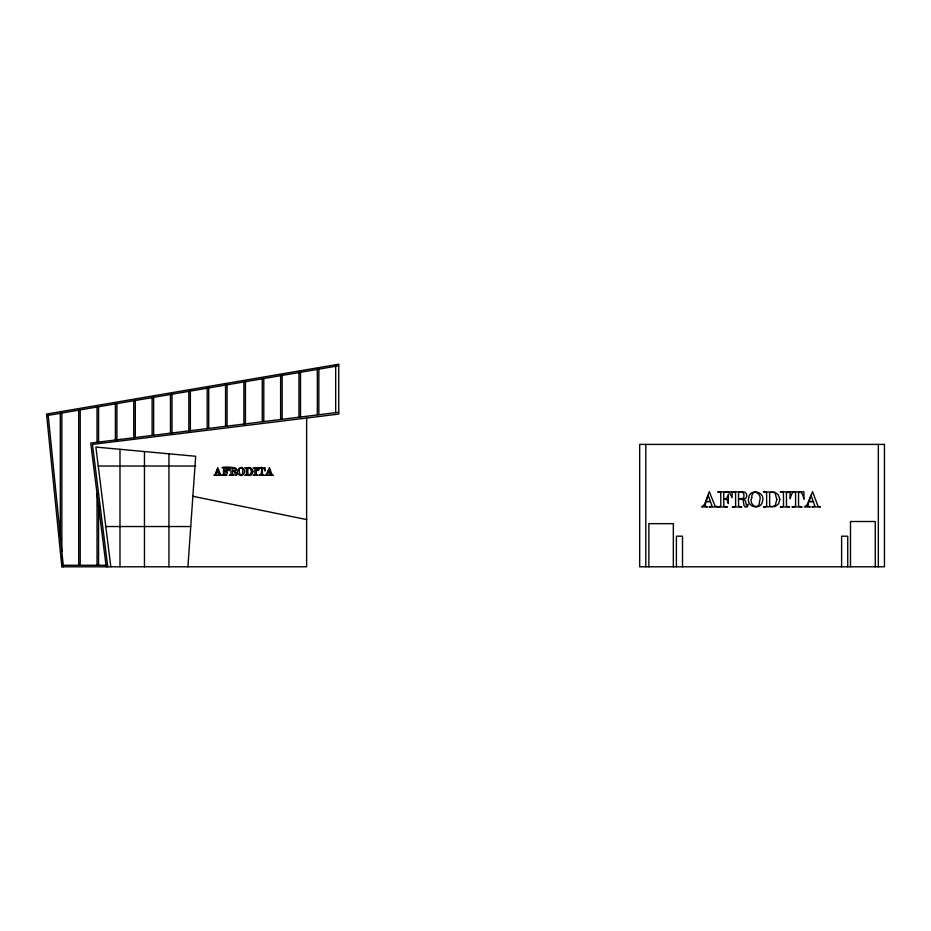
<?xml version="1.0" encoding="UTF-8"?>
<svg xmlns="http://www.w3.org/2000/svg" width="931" height="931" viewBox="0 0 931 931"><rect width="100%" height="100%" fill="white"/><g stroke="black" fill="none" stroke-linecap="round" stroke-linejoin="round"><path stroke-width="1.4" d="M187.911 566.793L195.685 456.283L95.881 447.066L110.824 566.793M46.701 415.61L338.744 365.755M233.495 471.237C235.846 471.68 235.811 467.443 233.506 467.851M232.936 467.851L232.447 474.961L234.042 475.299L229.27 475.299L230.958 474.519L230.911 468.084L229.27 467.851M338.744 412.27L90.738 443.075L106.204 566.793M229.212 467.746L229.212 470.667L227.874 468.13L225.023 468.2L225.046 474.95L226.861 475.299L217.621 475.299L219.157 474.845L218.389 472.657L216.108 472.657L215.689 474.74L216.865 475.299L213.897 475.299L215.433 474.042L217.773 467.653L220.705 474.903L223.521 474.926L223.51 468.095L221.962 467.746C221.462 466.431 243.631 466.803 234.426 471.319C238.534 474.088 235.997 474.926 236.881 475.147C233.472 476.591 236.567 469.561 232.401 471.377M732.138 491.847L732.138 497.701L729.473 492.615L725.354 492.127L723.771 492.767L723.724 498.865L726.832 498.364L728.356 494.338L728.356 503.59L727.018 499.633L723.724 499.109L723.818 506.266L727.437 506.964L708.968 506.964L712.029 506.057L710.493 501.681L705.942 501.681L705.104 505.836L707.444 506.964L701.52 506.964L704.581 504.451L709.247 491.661L715.124 506.161L717.592 506.708L720.408 506.464L720.838 505.393L720.745 492.546L717.65 491.847L741.844 491.847C747.674 490.788 748.861 499.482 742.566 498.993C746.778 499.295 745.405 504.555 746.918 506.534C748.21 503.787 748.256 502.88 747.477 506.662C740.657 509.548 746.86 495.478 738.516 499.109L738.597 506.289L741.809 506.964L732.266 506.964L735.211 506.522L735.641 505.393L735.548 492.522L732.266 492.08M98.232 466.035L195.685 466.035M105.797 526.539L190.739 526.539M63.238 565.268L106.006 565.268M107.74 566.793L92.448 444.401L338.744 414.074L338.744 364.207L46.55 414.074L61.853 566.793L306.625 566.793L306.625 417.868M192.868 496.281L306.625 519.579M48.214 415.342L63.389 566.793M878.329 444.401L878.329 566.793M875.268 566.793L875.268 521.511L850.492 521.511L850.492 566.793M847.734 566.793L847.734 536.198L841.612 536.198L841.612 566.793M682.516 566.793L682.516 536.198L676.395 536.198L676.395 566.793M673.334 566.793L673.334 523.653L648.86 523.653L648.86 566.793M645.8 444.401L645.8 566.793M335.684 366.023L335.684 412.724M318.856 368.909L318.856 414.563M317.331 369.176L317.331 414.749M300.504 372.063L300.504 416.855M298.967 372.319L298.967 417.041M282.14 375.205L282.14 419.148M280.615 375.472L280.615 419.346M263.787 378.358L263.787 421.44M262.263 378.626L262.263 421.638M245.423 381.512L245.423 423.745M243.899 381.768L243.899 423.931M227.071 384.654L227.071 426.037M225.546 384.922L225.546 426.223M208.707 387.808L208.707 428.33M207.182 388.076L207.182 428.516M190.355 390.962L190.355 430.622M188.83 391.218L188.83 430.82M172.002 394.104L172.002 432.915M170.466 394.372L170.466 433.113M168.942 453.804L168.942 566.793M153.638 397.258L153.638 435.219M152.114 397.525L152.114 435.405M144.456 451.547L144.456 566.793M135.286 400.411L135.286 437.512M133.75 400.667L133.75 437.698M119.983 449.289L119.983 566.793M116.922 403.554L116.922 439.804M115.397 403.821L115.397 439.991M98.57 406.707L98.57 442.097M98.57 505.696L98.57 565.268M97.033 406.975L97.033 442.283M97.033 493.453L97.033 565.268M80.206 409.861L80.206 565.268M78.681 410.117L78.681 565.268M61.853 413.003L61.853 551.443M61.853 556.691L61.853 566.793M60.317 413.271L60.317 536.175M239.011 470.644C242.118 486.506 246.296 458.285 237.498 470.69C236.102 475.404 243.736 477.312 244.434 472.343C245.97 468.305 238.732 465.477 239.011 470.644M751.736 497.654C748.396 505.265 759.615 511.282 759.556 501.122C762.943 493.523 751.631 487.541 751.736 497.654M251.545 471.563C246.61 485.586 246.517 457.389 251.545 471.563M776.803 499.482L775.197 505.696L772.544 506.708L769.646 506.289L769.646 492.511L773.545 492.208L775.162 493.232L776.803 499.482M738.574 492.441L738.516 498.841C746.22 501.856 745.394 488.833 738.574 492.441M256.362 468.177L256.386 474.95L257.934 475.299L253.302 475.299L254.908 474.519L254.861 468.084L253.302 467.746L257.945 467.746L256.362 468.177M786.451 492.732L786.497 506.266L789.581 506.964L780.329 506.964L783.087 506.464L783.518 505.393L783.425 492.522L780.329 491.847L789.604 491.847L786.451 492.732M253.046 471.563L251.952 474.31A3.456 3.456 0 0 1 250.136 475.241L244.853 475.299L246.482 474.519L246.436 468.095L244.853 467.746L250.683 467.99L252.348 469.305L253.046 471.563M779.806 499.482L778.584 503.869L775.325 506.464L763.42 506.964L766.26 506.464L766.678 505.393L766.585 492.546L763.42 491.847L775.081 492.336L778.421 494.978L779.806 499.482M748.71 497.748C745.929 507.174 761.186 510.979 762.57 501.041C765.352 491.649 750.118 487.867 748.71 497.748M260.924 474.519L259.097 475.299L264.195 475.299L262.414 474.95L262.367 468.188L264.09 468.456L265.114 471.086L265.114 467.746L258.178 467.746C255.56 477.661 264.648 457.109 260.924 474.519M795.574 505.393L795.132 506.464L791.92 506.964L802.103 506.964L798.554 506.266L798.554 492.127C804.919 489.776 803.697 509.641 803.942 491.847L790.07 491.847C789.86 508.885 790.023 488.158 795.574 492.755L795.574 505.393M267.069 474.054L268.279 475.299L265.323 475.299L266.86 474.042L269.431 467.653L272.131 474.903L273.365 475.299L269.047 475.299L270.584 474.845L269.804 472.657L267.534 472.657L267.069 474.054M807.852 504.474L807.945 505.836L810.284 506.964L804.361 506.964L807.433 504.451L812.577 491.661L817.977 506.161L820.432 506.964L811.809 506.964L814.881 506.057L813.333 501.681L808.783 501.681L807.852 504.474M227.187 468.991L226.559 471.005L224.999 471.249C229.061 470.877 226.477 478.383 227.187 468.991M217.249 469.55L216.167 472.529L218.331 472.529L217.249 469.55M268.675 469.55L267.593 472.529L269.746 472.529L268.675 469.55M708.212 495.455L706.059 501.413L710.365 501.413L708.212 495.455M811.064 495.455L808.899 501.413L813.217 501.413L811.064 495.455M884.45 444.401L639.678 444.401L639.678 566.793L884.45 566.793L884.45 444.401"/></g></svg>
